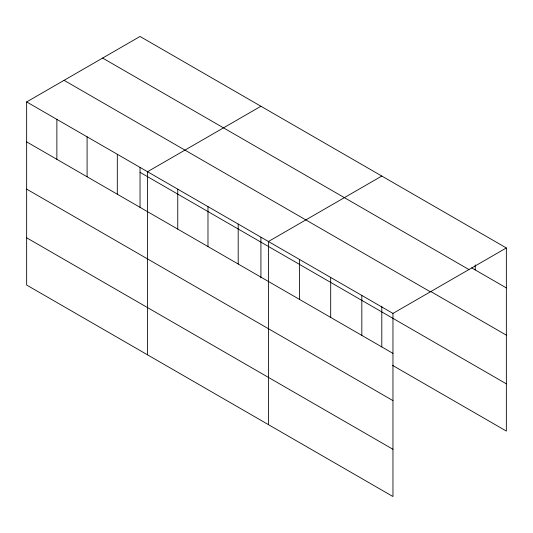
<?xml version="1.0" encoding="UTF-8"?>
<svg xmlns="http://www.w3.org/2000/svg" width="533" height="533" viewBox="0 0 533 533"><rect width="100%" height="100%" fill="white"/><g stroke="black" fill="none" stroke-linecap="round" stroke-linejoin="round"><path stroke-width="0.8" d="M26.65 101.93L392.961 313.417L392.961 496.536L26.65 285.048L26.65 101.93L140.039 36.464L506.35 247.952L506.35 431.07L392.421 365.298M260.923 106.254L147.534 171.719L147.534 354.838M381.801 176.043L268.419 241.509L268.419 424.628M392.961 313.417L506.35 247.952M471.678 267.886L506.35 287.907M102.622 58.064L468.933 269.558M430.631 291.438L506.35 335.15M64.067 80.323L430.378 291.811M140.039 172.339L506.35 383.827M26.65 141.878L392.961 353.372M26.65 189.128L392.961 400.616M26.65 237.805L392.961 449.292M475.216 264.934L475.216 269.931M381.801 306.242L381.801 346.95M361.827 295.442L361.827 335.39M330.687 277.46L330.687 317.415M299.553 259.484L299.553 299.439M260.923 237.265L260.923 277.973M238.198 224.06L238.198 264.015M207.977 206.611L207.977 246.566M177.756 189.168L177.756 229.117M140.039 167.469L140.039 207.364M117.313 154.27L117.313 194.225M87.092 136.821L87.092 176.776M56.871 119.372L56.871 159.327"/></g></svg>
